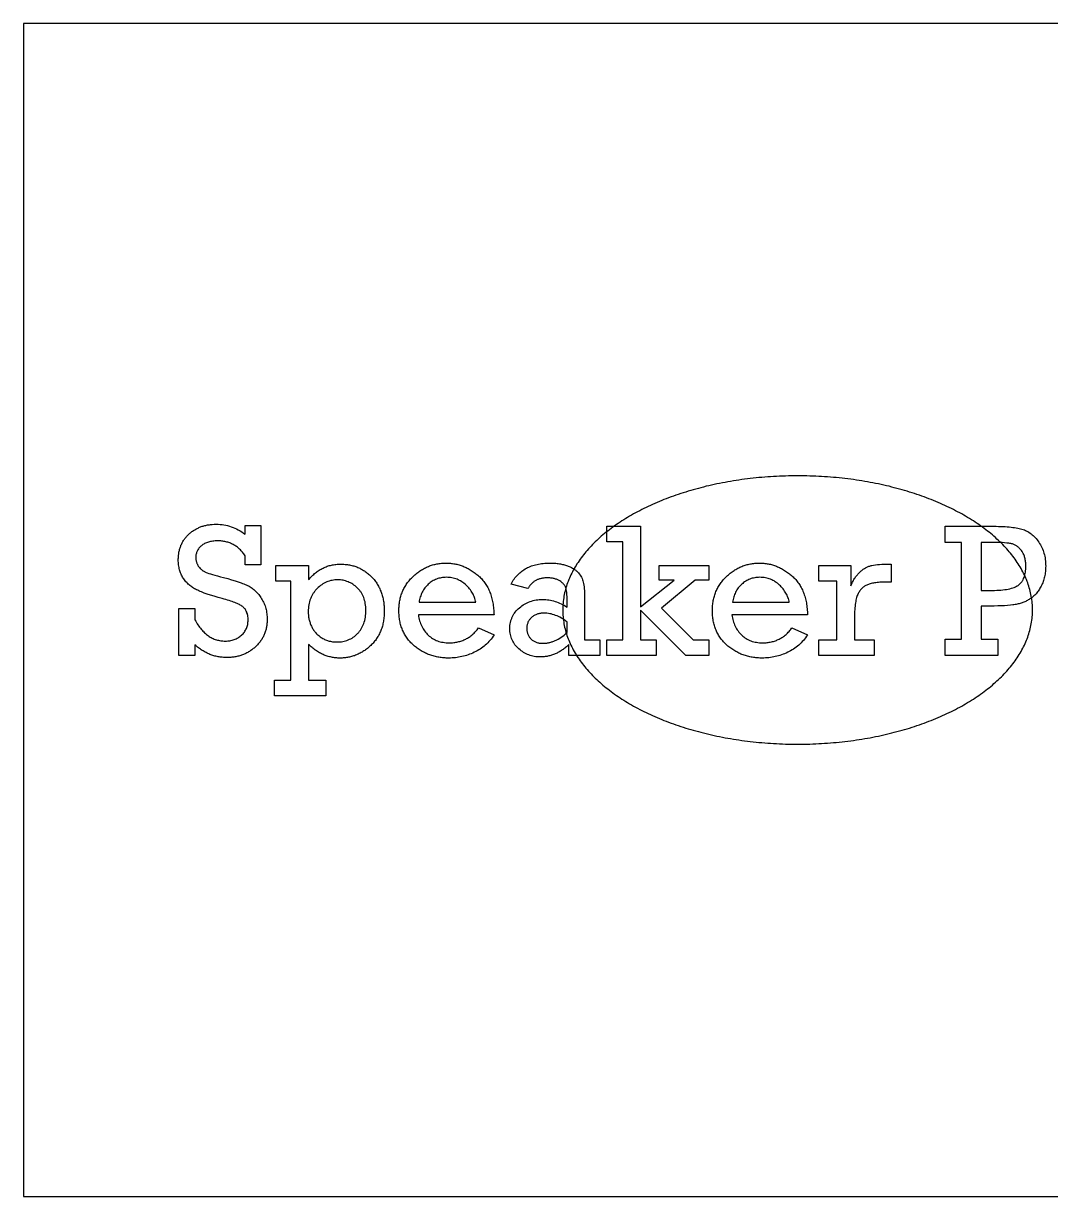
# Model space of a CAD drawing. Extents: x 1 to 138, y 1 to 97.
# Drawn here: x 115.22 to 130.53, y 64.51 to 82 of the extents above; entities that cross this region are included whole.
import ezdxf

# ---------------------------------------------------------------- set-up
doc = ezdxf.new("R2010")
doc.units = 0
doc.layers.add('_XREF_-_SIDE_-_01', color=1, linetype='CONTINUOUS')

msp = doc.modelspace()

# ---------------------------------------------------------------- linework, layer by layer
at = {"layer": '_XREF_-_SIDE_-_01'}
for points in [[(138.295, 64.512), (138.295, 81.996), (115.22, 81.996), (115.22, 64.512)], [(126.757, 75.254), (126.712, 75.254), (126.667, 75.253), (126.622, 75.252), (126.577, 75.251), (126.532, 75.25), (126.488, 75.248), (126.443, 75.246), (126.399, 75.244), (126.355, 75.241), (126.311, 75.238), (126.268, 75.234), (126.224, 75.231), (126.181, 75.227), (126.138, 75.223), (126.095, 75.218), (126.052, 75.213), (126.009, 75.208), (125.967, 75.203), (125.924, 75.197), (125.882, 75.191), (125.841, 75.185), (125.799, 75.178), (125.758, 75.171), (125.716, 75.164), (125.675, 75.156), (125.635, 75.149), (125.594, 75.141), (125.554, 75.132), (125.514, 75.124), (125.474, 75.115), (125.434, 75.106), (125.395, 75.097), (125.356, 75.087), (125.317, 75.077), (125.278, 75.067), (125.24, 75.057), (125.202, 75.046), (125.164, 75.035), (125.126, 75.024), (125.089, 75.012), (125.052, 75.001), (125.015, 74.989), (124.978, 74.977), (124.942, 74.964), (124.906, 74.952), (124.871, 74.939), (124.835, 74.926), (124.8, 74.912), (124.765, 74.899), (124.731, 74.885), (124.697, 74.871), (124.663, 74.857), (124.629, 74.842), (124.596, 74.827), (124.563, 74.812), (124.531, 74.797), (124.499, 74.782), (124.467, 74.766), (124.435, 74.75), (124.404, 74.734), (124.373, 74.718), (124.342, 74.702), (124.312, 74.685), (124.282, 74.668), (124.253, 74.651), (124.224, 74.634), (124.195, 74.616), (124.166, 74.599), (124.138, 74.581), (124.111, 74.563), (124.083, 74.544), (124.056, 74.526), (124.03, 74.507), (124.004, 74.489), (123.978, 74.47), (123.952, 74.45), (123.927, 74.431), (123.903, 74.412), (123.879, 74.392), (123.855, 74.372), (123.831, 74.352), (123.809, 74.332), (123.786, 74.311), (123.764, 74.291), (123.742, 74.27), (123.721, 74.249), (123.7, 74.228), (123.68, 74.207), (123.66, 74.186), (123.64, 74.164), (123.621, 74.143), (123.602, 74.121), (123.584, 74.099), (123.566, 74.077), (123.549, 74.055), (123.532, 74.032), (123.516, 74.01), (123.5, 73.987), (123.484, 73.964), (123.469, 73.942), (123.455, 73.918), (123.441, 73.895), (123.427, 73.872), (123.414, 73.849), (123.402, 73.825), (123.39, 73.801), (123.378, 73.778), (123.367, 73.754), (123.357, 73.73), (123.347, 73.706), (123.337, 73.681), (123.328, 73.657), (123.32, 73.632), (123.312, 73.608), (123.304, 73.583), (123.297, 73.558), (123.291, 73.534), (123.285, 73.509), (123.28, 73.483), (123.275, 73.458), (123.271, 73.433), (123.267, 73.408), (123.264, 73.382), (123.262, 73.357), (123.26, 73.331), (123.258, 73.305), (123.257, 73.28), (123.257, 73.254), (123.257, 73.228), (123.258, 73.202), (123.26, 73.177), (123.262, 73.151), (123.264, 73.125), (123.267, 73.1), (123.271, 73.075), (123.275, 73.049), (123.28, 73.024), (123.285, 72.999), (123.291, 72.974), (123.297, 72.949), (123.304, 72.924), (123.312, 72.9), (123.32, 72.875), (123.328, 72.851), (123.337, 72.826), (123.347, 72.802), (123.357, 72.778), (123.367, 72.754), (123.378, 72.73), (123.39, 72.706), (123.402, 72.683), (123.414, 72.659), (123.427, 72.636), (123.441, 72.612), (123.455, 72.589), (123.469, 72.566), (123.484, 72.543), (123.5, 72.52), (123.516, 72.498), (123.532, 72.475), (123.549, 72.453), (123.566, 72.431), (123.584, 72.409), (123.602, 72.387), (123.621, 72.365), (123.64, 72.343), (123.66, 72.322), (123.68, 72.301), (123.7, 72.279), (123.721, 72.258), (123.742, 72.237), (123.764, 72.217), (123.786, 72.196), (123.809, 72.176), (123.831, 72.156), (123.855, 72.136), (123.879, 72.116), (123.903, 72.096), (123.927, 72.077), (123.952, 72.057), (123.978, 72.038), (124.004, 72.019), (124.03, 72), (124.056, 71.982), (124.083, 71.963), (124.111, 71.945), (124.138, 71.927), (124.166, 71.909), (124.195, 71.891), (124.224, 71.874), (124.253, 71.857), (124.282, 71.84), (124.312, 71.823), (124.342, 71.806), (124.373, 71.79), (124.404, 71.773), (124.435, 71.757), (124.467, 71.742), (124.499, 71.726), (124.531, 71.711), (124.563, 71.695), (124.596, 71.68), (124.629, 71.666), (124.663, 71.651), (124.697, 71.637), (124.731, 71.623), (124.765, 71.609), (124.8, 71.595), (124.835, 71.582), (124.871, 71.569), (124.906, 71.556), (124.942, 71.543), (124.978, 71.531), (125.015, 71.519), (125.052, 71.507), (125.089, 71.495), (125.126, 71.484), (125.164, 71.473), (125.202, 71.462), (125.24, 71.451), (125.278, 71.441), (125.317, 71.431), (125.356, 71.421), (125.395, 71.411), (125.434, 71.402), (125.474, 71.393), (125.514, 71.384), (125.554, 71.375), (125.594, 71.367), (125.635, 71.359), (125.675, 71.351), (125.716, 71.344), (125.758, 71.337), (125.799, 71.33), (125.841, 71.323), (125.882, 71.317), (125.924, 71.311), (125.967, 71.305), (126.009, 71.3), (126.052, 71.294), (126.095, 71.29), (126.138, 71.285), (126.181, 71.281), (126.224, 71.277), (126.268, 71.273), (126.311, 71.27), (126.355, 71.267), (126.399, 71.264), (126.443, 71.262), (126.488, 71.26), (126.532, 71.258), (126.577, 71.256), (126.622, 71.255), (126.667, 71.254), (126.712, 71.254), (126.757, 71.254), (126.802, 71.254), (126.847, 71.254), (126.892, 71.255), (126.937, 71.256), (126.982, 71.258), (127.026, 71.26), (127.071, 71.262), (127.115, 71.264), (127.159, 71.267), (127.203, 71.27), (127.247, 71.273), (127.29, 71.277), (127.333, 71.281), (127.377, 71.285), (127.42, 71.29), (127.462, 71.294), (127.505, 71.3), (127.548, 71.305), (127.59, 71.311), (127.632, 71.317), (127.674, 71.323), (127.715, 71.33), (127.757, 71.337), (127.798, 71.344), (127.839, 71.351), (127.88, 71.359), (127.92, 71.367), (127.961, 71.375), (128.001, 71.384), (128.04, 71.393), (128.08, 71.402), (128.119, 71.411), (128.159, 71.421), (128.197, 71.431), (128.236, 71.441), (128.275, 71.451), (128.313, 71.462), (128.35, 71.473), (128.388, 71.484), (128.425, 71.495), (128.462, 71.507), (128.499, 71.519), (128.536, 71.531), (128.572, 71.543), (128.608, 71.556), (128.644, 71.569), (128.679, 71.582), (128.714, 71.595), (128.749, 71.609), (128.783, 71.623), (128.817, 71.637), (128.851, 71.651), (128.885, 71.666), (128.918, 71.68), (128.951, 71.695), (128.983, 71.711), (129.016, 71.726), (129.048, 71.742), (129.079, 71.757), (129.11, 71.773), (129.141, 71.79), (129.172, 71.806), (129.202, 71.823), (129.232, 71.84), (129.261, 71.857), (129.291, 71.874), (129.319, 71.891), (129.348, 71.909), (129.376, 71.927), (129.404, 71.945), (129.431, 71.963), (129.458, 71.982), (129.484, 72), (129.511, 72.019), (129.536, 72.038), (129.562, 72.057), (129.587, 72.077), (129.611, 72.096), (129.636, 72.116), (129.659, 72.136), (129.683, 72.156), (129.706, 72.176), (129.728, 72.196), (129.75, 72.217), (129.772, 72.237), (129.793, 72.258), (129.814, 72.279), (129.835, 72.301), (129.855, 72.322), (129.874, 72.343), (129.893, 72.365), (129.912, 72.387), (129.93, 72.409), (129.948, 72.431), (129.965, 72.453), (129.982, 72.475), (129.998, 72.498), (130.014, 72.52), (130.03, 72.543), (130.045, 72.566), (130.059, 72.589), (130.073, 72.612), (130.087, 72.636), (130.1, 72.659), (130.112, 72.683), (130.124, 72.706), (130.136, 72.73), (130.147, 72.754), (130.157, 72.778), (130.167, 72.802), (130.177, 72.826), (130.186, 72.851), (130.194, 72.875), (130.202, 72.9), (130.21, 72.924), (130.217, 72.949), (130.223, 72.974), (130.229, 72.999), (130.234, 73.024), (130.239, 73.049), (130.243, 73.075), (130.247, 73.1), (130.25, 73.125), (130.253, 73.151), (130.255, 73.177), (130.256, 73.202), (130.257, 73.228), (130.257, 73.254), (130.257, 73.28), (130.256, 73.305), (130.255, 73.331), (130.253, 73.357), (130.25, 73.382), (130.247, 73.408), (130.243, 73.433), (130.239, 73.458), (130.234, 73.483), (130.229, 73.509), (130.223, 73.534), (130.217, 73.558), (130.21, 73.583), (130.202, 73.608), (130.194, 73.632), (130.186, 73.657), (130.177, 73.681), (130.167, 73.706), (130.157, 73.73), (130.147, 73.754), (130.136, 73.778), (130.124, 73.801), (130.112, 73.825), (130.1, 73.849), (130.087, 73.872), (130.073, 73.895), (130.059, 73.918), (130.045, 73.942), (130.03, 73.964), (130.014, 73.987), (129.998, 74.01), (129.982, 74.032), (129.965, 74.055), (129.948, 74.077), (129.93, 74.099), (129.912, 74.121), (129.893, 74.143), (129.874, 74.164), (129.855, 74.186), (129.835, 74.207), (129.814, 74.228), (129.793, 74.249), (129.772, 74.27), (129.75, 74.291), (129.728, 74.311), (129.706, 74.332), (129.683, 74.352), (129.659, 74.372), (129.636, 74.392), (129.611, 74.412), (129.587, 74.431), (129.562, 74.45), (129.536, 74.47), (129.511, 74.489), (129.484, 74.507), (129.458, 74.526), (129.431, 74.544), (129.404, 74.563), (129.376, 74.581), (129.348, 74.599), (129.319, 74.616), (129.291, 74.634), (129.261, 74.651), (129.232, 74.668), (129.202, 74.685), (129.172, 74.702), (129.141, 74.718), (129.11, 74.734), (129.079, 74.75), (129.048, 74.766), (129.016, 74.782), (128.983, 74.797), (128.951, 74.812), (128.918, 74.827), (128.885, 74.842), (128.851, 74.857), (128.817, 74.871), (128.783, 74.885), (128.749, 74.899), (128.714, 74.912), (128.679, 74.926), (128.644, 74.939), (128.608, 74.952), (128.572, 74.964), (128.536, 74.977), (128.499, 74.989), (128.462, 75.001), (128.425, 75.012), (128.388, 75.024), (128.35, 75.035), (128.313, 75.046), (128.275, 75.057), (128.236, 75.067), (128.197, 75.077), (128.159, 75.087), (128.119, 75.097), (128.08, 75.106), (128.04, 75.115), (128.001, 75.124), (127.961, 75.132), (127.92, 75.141), (127.88, 75.149), (127.839, 75.156), (127.798, 75.164), (127.757, 75.171), (127.715, 75.178), (127.674, 75.185), (127.632, 75.191), (127.59, 75.197), (127.548, 75.203), (127.505, 75.208), (127.462, 75.213), (127.42, 75.218), (127.377, 75.223), (127.333, 75.227), (127.29, 75.231), (127.247, 75.234), (127.203, 75.238), (127.159, 75.241), (127.115, 75.244), (127.071, 75.246), (127.026, 75.248), (126.982, 75.25), (126.937, 75.251), (126.892, 75.252), (126.847, 75.253), (126.802, 75.254)], [(117.534, 72.576), (117.534, 73.275), (117.775, 73.275), (117.775, 73.105), (117.786, 73.086), (117.797, 73.067), (117.808, 73.049), (117.82, 73.031), (117.832, 73.015), (117.844, 72.998), (117.856, 72.983), (117.868, 72.968), (117.881, 72.953), (117.893, 72.939), (117.906, 72.926), (117.92, 72.914), (117.933, 72.902), (117.947, 72.89), (117.961, 72.879), (117.975, 72.869), (117.989, 72.86), (118.003, 72.851), (118.018, 72.843), (118.033, 72.835), (118.048, 72.828), (118.063, 72.821), (118.079, 72.816), (118.094, 72.81), (118.11, 72.806), (118.127, 72.802), (118.143, 72.798), (118.159, 72.796), (118.176, 72.794), (118.193, 72.792), (118.21, 72.791), (118.228, 72.791), (118.245, 72.791), (118.263, 72.792), (118.28, 72.794), (118.296, 72.796), (118.312, 72.799), (118.328, 72.803), (118.344, 72.807), (118.359, 72.813), (118.374, 72.818), (118.389, 72.825), (118.403, 72.832), (118.417, 72.84), (118.43, 72.848), (118.443, 72.858), (118.456, 72.867), (118.469, 72.878), (118.48, 72.889), (118.492, 72.901), (118.502, 72.913), (118.512, 72.925), (118.52, 72.938), (118.528, 72.951), (118.536, 72.965), (118.542, 72.979), (118.548, 72.993), (118.553, 73.008), (118.557, 73.023), (118.561, 73.039), (118.563, 73.055), (118.565, 73.072), (118.566, 73.089), (118.567, 73.106), (118.567, 73.123), (118.566, 73.139), (118.564, 73.155), (118.562, 73.17), (118.559, 73.185), (118.556, 73.198), (118.551, 73.212), (118.547, 73.224), (118.541, 73.236), (118.535, 73.248), (118.529, 73.259), (118.522, 73.269), (118.514, 73.278), (118.505, 73.287), (118.496, 73.296), (118.487, 73.304), (118.476, 73.311), (118.464, 73.319), (118.451, 73.326), (118.437, 73.334), (118.422, 73.341), (118.406, 73.349), (118.389, 73.356), (118.371, 73.364), (118.351, 73.371), (118.33, 73.379), (118.309, 73.386), (118.286, 73.394), (118.262, 73.401), (118.237, 73.409), (118.211, 73.416), (118.183, 73.423), (118.121, 73.441), (118.062, 73.458), (118.008, 73.474), (117.958, 73.491), (117.912, 73.507), (117.891, 73.515), (117.871, 73.523), (117.851, 73.531), (117.833, 73.539), (117.816, 73.547), (117.8, 73.554), (117.784, 73.562), (117.769, 73.571), (117.755, 73.579), (117.741, 73.588), (117.727, 73.598), (117.714, 73.608), (117.7, 73.618), (117.688, 73.629), (117.676, 73.64), (117.664, 73.652), (117.652, 73.664), (117.641, 73.676), (117.631, 73.689), (117.62, 73.702), (117.611, 73.716), (117.601, 73.73), (117.592, 73.745), (117.584, 73.759), (117.576, 73.774), (117.569, 73.79), (117.562, 73.806), (117.556, 73.822), (117.551, 73.838), (117.546, 73.855), (117.541, 73.872), (117.538, 73.889), (117.534, 73.907), (117.532, 73.925), (117.53, 73.944), (117.528, 73.962), (117.527, 73.981), (117.527, 74.001), (117.527, 74.016), (117.528, 74.031), (117.529, 74.045), (117.53, 74.06), (117.531, 74.074), (117.533, 74.088), (117.535, 74.102), (117.537, 74.116), (117.54, 74.129), (117.543, 74.143), (117.546, 74.156), (117.55, 74.169), (117.554, 74.182), (117.558, 74.194), (117.563, 74.206), (117.567, 74.219), (117.573, 74.231), (117.578, 74.242), (117.584, 74.254), (117.59, 74.265), (117.597, 74.277), (117.603, 74.288), (117.61, 74.299), (117.618, 74.309), (117.626, 74.32), (117.634, 74.33), (117.642, 74.34), (117.651, 74.35), (117.66, 74.36), (117.669, 74.369), (117.678, 74.379), (117.688, 74.388), (117.699, 74.397), (117.709, 74.405), (117.719, 74.414), (117.73, 74.422), (117.741, 74.429), (117.752, 74.437), (117.763, 74.444), (117.774, 74.451), (117.786, 74.458), (117.797, 74.464), (117.809, 74.47), (117.821, 74.476), (117.833, 74.481), (117.845, 74.487), (117.858, 74.492), (117.87, 74.496), (117.883, 74.501), (117.896, 74.505), (117.909, 74.509), (117.922, 74.512), (117.936, 74.515), (117.949, 74.518), (117.963, 74.521), (117.977, 74.523), (117.991, 74.525), (118.005, 74.527), (118.034, 74.53), (118.063, 74.532), (118.093, 74.532), (118.122, 74.532), (118.151, 74.53), (118.179, 74.527), (118.207, 74.523), (118.235, 74.518), (118.262, 74.511), (118.289, 74.504), (118.316, 74.495), (118.343, 74.485), (118.369, 74.474), (118.396, 74.462), (118.421, 74.448), (118.447, 74.434), (118.473, 74.418), (118.498, 74.401), (118.523, 74.383), (118.523, 74.512), (118.758, 74.512), (118.758, 73.927), (118.523, 73.927), (118.523, 74.062), (118.513, 74.075), (118.504, 74.089), (118.494, 74.102), (118.484, 74.114), (118.473, 74.126), (118.463, 74.137), (118.452, 74.149), (118.441, 74.159), (118.43, 74.169), (118.419, 74.179), (118.407, 74.189), (118.396, 74.198), (118.384, 74.206), (118.371, 74.214), (118.359, 74.222), (118.346, 74.229), (118.333, 74.236), (118.32, 74.242), (118.307, 74.248), (118.294, 74.253), (118.28, 74.258), (118.266, 74.263), (118.252, 74.267), (118.237, 74.271), (118.223, 74.274), (118.208, 74.277), (118.193, 74.279), (118.177, 74.281), (118.162, 74.283), (118.146, 74.284), (118.13, 74.284), (118.114, 74.285), (118.095, 74.284), (118.076, 74.283), (118.058, 74.282), (118.04, 74.28), (118.023, 74.277), (118.006, 74.274), (117.99, 74.271), (117.975, 74.266), (117.96, 74.262), (117.945, 74.256), (117.932, 74.25), (117.919, 74.244), (117.906, 74.237), (117.894, 74.229), (117.883, 74.221), (117.872, 74.212), (117.862, 74.203), (117.852, 74.193), (117.843, 74.184), (117.835, 74.174), (117.827, 74.164), (117.82, 74.153), (117.814, 74.143), (117.808, 74.132), (117.804, 74.121), (117.799, 74.11), (117.796, 74.099), (117.793, 74.087), (117.79, 74.075), (117.789, 74.063), (117.788, 74.051), (117.787, 74.038), (117.788, 74.029), (117.788, 74.019), (117.789, 74.01), (117.79, 74.001), (117.792, 73.992), (117.793, 73.983), (117.796, 73.974), (117.798, 73.965), (117.801, 73.957), (117.804, 73.949), (117.808, 73.94), (117.812, 73.932), (117.816, 73.925), (117.82, 73.917), (117.825, 73.909), (117.83, 73.902), (117.841, 73.888), (117.853, 73.874), (117.859, 73.868), (117.866, 73.862), (117.872, 73.856), (117.879, 73.851), (117.886, 73.845), (117.893, 73.84), (117.9, 73.836), (117.908, 73.831), (117.916, 73.827), (117.923, 73.823), (117.94, 73.815), (117.958, 73.808), (117.981, 73.8), (118.008, 73.791), (118.038, 73.782), (118.073, 73.772), (118.112, 73.761), (118.155, 73.75), (118.201, 73.738), (118.263, 73.721), (118.32, 73.705), (118.373, 73.689), (118.421, 73.674), (118.465, 73.658), (118.486, 73.651), (118.505, 73.643), (118.523, 73.636), (118.54, 73.629), (118.556, 73.621), (118.571, 73.614), (118.585, 73.607), (118.599, 73.599), (118.613, 73.59), (118.626, 73.581), (118.64, 73.571), (118.653, 73.56), (118.665, 73.549), (118.678, 73.537), (118.69, 73.525), (118.702, 73.512), (118.714, 73.499), (118.725, 73.485), (118.737, 73.47), (118.748, 73.455), (118.758, 73.439), (118.769, 73.422), (118.779, 73.405), (118.788, 73.388), (118.797, 73.371), (118.805, 73.353), (118.813, 73.334), (118.82, 73.316), (118.826, 73.297), (118.831, 73.278), (118.836, 73.259), (118.84, 73.239), (118.844, 73.219), (118.847, 73.198), (118.849, 73.178), (118.851, 73.157), (118.852, 73.135), (118.852, 73.114), (118.852, 73.098), (118.851, 73.083), (118.85, 73.068), (118.849, 73.053), (118.848, 73.039), (118.846, 73.024), (118.844, 73.01), (118.841, 72.996), (118.838, 72.982), (118.835, 72.968), (118.831, 72.954), (118.828, 72.941), (118.823, 72.927), (118.819, 72.914), (118.814, 72.901), (118.809, 72.888), (118.803, 72.876), (118.797, 72.863), (118.791, 72.851), (118.784, 72.839), (118.777, 72.827), (118.77, 72.815), (118.762, 72.804), (118.754, 72.792), (118.746, 72.781), (118.737, 72.77), (118.728, 72.759), (118.719, 72.748), (118.709, 72.737), (118.699, 72.727), (118.689, 72.717), (118.678, 72.706), (118.667, 72.696), (118.656, 72.687), (118.645, 72.678), (118.634, 72.669), (118.622, 72.66), (118.61, 72.652), (118.598, 72.644), (118.586, 72.636), (118.574, 72.629), (118.562, 72.622), (118.549, 72.615), (118.536, 72.608), (118.524, 72.602), (118.51, 72.597), (118.497, 72.591), (118.484, 72.586), (118.47, 72.581), (118.457, 72.576), (118.443, 72.572), (118.429, 72.568), (118.415, 72.565), (118.4, 72.561), (118.386, 72.558), (118.371, 72.556), (118.357, 72.553), (118.342, 72.551), (118.326, 72.55), (118.311, 72.548), (118.296, 72.547), (118.28, 72.546), (118.264, 72.546), (118.248, 72.546), (118.232, 72.546), (118.216, 72.546), (118.2, 72.547), (118.183, 72.549), (118.167, 72.55), (118.152, 72.552), (118.136, 72.555), (118.12, 72.558), (118.105, 72.561), (118.089, 72.564), (118.074, 72.568), (118.059, 72.572), (118.043, 72.577), (118.028, 72.582), (118.013, 72.587), (117.999, 72.593), (117.984, 72.599), (117.969, 72.606), (117.955, 72.613), (117.94, 72.62), (117.926, 72.627), (117.912, 72.635), (117.897, 72.644), (117.883, 72.652), (117.87, 72.662), (117.856, 72.671), (117.842, 72.681), (117.828, 72.691), (117.815, 72.702), (117.801, 72.712), (117.788, 72.724), (117.775, 72.735), (117.775, 72.576)], [(124.153, 72.81), (124.153, 74.268), (123.912, 74.268), (123.912, 74.502), (124.416, 74.502), (124.416, 73.299), (124.917, 73.699), (124.694, 73.699), (124.694, 73.916), (125.435, 73.916), (125.435, 73.699), (125.23, 73.699), (124.728, 73.281), (125.2, 72.81), (125.435, 72.81), (125.435, 72.576), (125.09, 72.576), (124.416, 73.25), (124.416, 72.81), (124.647, 72.81), (124.647, 72.576), (123.912, 72.576), (123.912, 72.81)], [(129.199, 72.817), (129.199, 74.261), (128.957, 74.261), (128.957, 74.502), (129.645, 74.502), (129.682, 74.502), (129.718, 74.501), (129.753, 74.5), (129.787, 74.499), (129.82, 74.498), (129.851, 74.496), (129.881, 74.494), (129.91, 74.491), (129.938, 74.488), (129.965, 74.485), (129.99, 74.482), (130.014, 74.478), (130.037, 74.474), (130.059, 74.469), (130.08, 74.464), (130.099, 74.459), (130.118, 74.453), (130.136, 74.447), (130.154, 74.439), (130.172, 74.431), (130.189, 74.422), (130.205, 74.412), (130.222, 74.401), (130.238, 74.389), (130.253, 74.376), (130.269, 74.363), (130.283, 74.349), (130.298, 74.334), (130.312, 74.318), (130.326, 74.301), (130.339, 74.283), (130.352, 74.265), (130.364, 74.245), (130.376, 74.226), (130.386, 74.206), (130.396, 74.185), (130.405, 74.164), (130.414, 74.143), (130.421, 74.121), (130.428, 74.099), (130.434, 74.077), (130.439, 74.054), (130.444, 74.03), (130.447, 74.006), (130.45, 73.982), (130.452, 73.957), (130.453, 73.932), (130.454, 73.907), (130.453, 73.886), (130.452, 73.866), (130.451, 73.846), (130.449, 73.826), (130.447, 73.807), (130.444, 73.788), (130.441, 73.769), (130.437, 73.75), (130.432, 73.732), (130.427, 73.714), (130.422, 73.696), (130.416, 73.679), (130.409, 73.661), (130.402, 73.644), (130.395, 73.628), (130.386, 73.611), (130.378, 73.595), (130.369, 73.579), (130.36, 73.564), (130.351, 73.55), (130.341, 73.536), (130.332, 73.523), (130.322, 73.51), (130.311, 73.497), (130.301, 73.486), (130.29, 73.474), (130.279, 73.464), (130.268, 73.453), (130.256, 73.444), (130.245, 73.435), (130.233, 73.426), (130.22, 73.418), (130.208, 73.41), (130.195, 73.403), (130.182, 73.396), (130.169, 73.389), (130.156, 73.383), (130.143, 73.377), (130.129, 73.371), (130.115, 73.366), (130.101, 73.361), (130.087, 73.356), (130.072, 73.352), (130.058, 73.347), (130.043, 73.344), (130.028, 73.34), (130.013, 73.337), (129.997, 73.334), (129.981, 73.332), (129.964, 73.329), (129.928, 73.325), (129.887, 73.321), (129.842, 73.318), (129.793, 73.316), (129.74, 73.314), (129.684, 73.313), (129.623, 73.313), (129.49, 73.313), (129.49, 72.817), (129.739, 72.817), (129.739, 72.576), (128.957, 72.576), (128.957, 72.817)], [(129.49, 73.545), (129.656, 73.545), (129.691, 73.546), (129.724, 73.547), (129.756, 73.548), (129.787, 73.55), (129.816, 73.553), (129.844, 73.557), (129.871, 73.561), (129.896, 73.566), (129.92, 73.571), (129.943, 73.577), (129.964, 73.584), (129.984, 73.591), (130.002, 73.599), (130.019, 73.607), (130.027, 73.612), (130.035, 73.616), (130.042, 73.621), (130.049, 73.626), (130.056, 73.631), (130.063, 73.637), (130.069, 73.643), (130.075, 73.648), (130.081, 73.655), (130.086, 73.661), (130.092, 73.668), (130.097, 73.675), (130.102, 73.682), (130.107, 73.689), (130.112, 73.697), (130.116, 73.704), (130.124, 73.721), (130.131, 73.738), (130.138, 73.757), (130.143, 73.776), (130.148, 73.796), (130.152, 73.817), (130.155, 73.84), (130.157, 73.863), (130.158, 73.887), (130.159, 73.912), (130.158, 73.928), (130.158, 73.944), (130.157, 73.959), (130.155, 73.974), (130.153, 73.989), (130.15, 74.004), (130.148, 74.018), (130.144, 74.031), (130.14, 74.045), (130.136, 74.058), (130.131, 74.07), (130.126, 74.082), (130.12, 74.094), (130.114, 74.106), (130.108, 74.117), (130.101, 74.128), (130.093, 74.139), (130.086, 74.149), (130.078, 74.158), (130.07, 74.167), (130.061, 74.176), (130.053, 74.184), (130.044, 74.191), (130.035, 74.198), (130.026, 74.205), (130.017, 74.211), (130.007, 74.217), (129.998, 74.222), (129.988, 74.226), (129.978, 74.231), (129.967, 74.234), (129.957, 74.238), (129.945, 74.24), (129.933, 74.243), (129.92, 74.246), (129.906, 74.248), (129.892, 74.25), (129.876, 74.252), (129.842, 74.255), (129.804, 74.258), (129.763, 74.26), (129.718, 74.261), (129.67, 74.261), (129.49, 74.261)], [(119.205, 72.209), (119.205, 73.682), (118.979, 73.682), (118.979, 73.916), (119.468, 73.916), (119.468, 73.706), (119.48, 73.72), (119.493, 73.734), (119.506, 73.747), (119.519, 73.76), (119.532, 73.772), (119.545, 73.784), (119.558, 73.796), (119.572, 73.807), (119.585, 73.818), (119.599, 73.828), (119.613, 73.838), (119.627, 73.847), (119.642, 73.856), (119.656, 73.864), (119.671, 73.872), (119.685, 73.879), (119.7, 73.886), (119.716, 73.893), (119.731, 73.899), (119.746, 73.905), (119.762, 73.91), (119.778, 73.915), (119.794, 73.919), (119.81, 73.923), (119.826, 73.926), (119.842, 73.929), (119.859, 73.931), (119.876, 73.933), (119.893, 73.935), (119.91, 73.936), (119.927, 73.937), (119.944, 73.937), (119.962, 73.937), (119.979, 73.936), (119.996, 73.935), (120.013, 73.934), (120.03, 73.932), (120.047, 73.93), (120.063, 73.928), (120.079, 73.925), (120.095, 73.922), (120.111, 73.918), (120.127, 73.914), (120.142, 73.91), (120.158, 73.905), (120.173, 73.9), (120.188, 73.895), (120.202, 73.889), (120.217, 73.882), (120.231, 73.876), (120.245, 73.869), (120.259, 73.861), (120.273, 73.854), (120.287, 73.845), (120.3, 73.837), (120.313, 73.828), (120.326, 73.819), (120.339, 73.809), (120.351, 73.799), (120.364, 73.789), (120.376, 73.778), (120.388, 73.767), (120.4, 73.755), (120.412, 73.743), (120.423, 73.731), (120.434, 73.719), (120.445, 73.706), (120.455, 73.693), (120.465, 73.68), (120.474, 73.667), (120.484, 73.653), (120.492, 73.639), (120.501, 73.625), (120.509, 73.611), (120.517, 73.596), (120.524, 73.582), (120.531, 73.567), (120.538, 73.551), (120.544, 73.536), (120.55, 73.52), (120.556, 73.505), (120.561, 73.488), (120.566, 73.472), (120.57, 73.456), (120.575, 73.439), (120.578, 73.422), (120.582, 73.405), (120.585, 73.387), (120.588, 73.369), (120.59, 73.352), (120.592, 73.333), (120.594, 73.315), (120.595, 73.296), (120.596, 73.278), (120.596, 73.259), (120.596, 73.239), (120.596, 73.219), (120.596, 73.199), (120.595, 73.18), (120.593, 73.16), (120.591, 73.141), (120.589, 73.122), (120.587, 73.104), (120.584, 73.085), (120.581, 73.067), (120.577, 73.049), (120.573, 73.032), (120.568, 73.015), (120.563, 72.998), (120.558, 72.981), (120.552, 72.964), (120.546, 72.948), (120.54, 72.932), (120.533, 72.917), (120.526, 72.901), (120.518, 72.886), (120.51, 72.871), (120.502, 72.857), (120.493, 72.842), (120.483, 72.828), (120.474, 72.815), (120.464, 72.801), (120.453, 72.788), (120.443, 72.775), (120.432, 72.762), (120.42, 72.75), (120.408, 72.738), (120.396, 72.726), (120.383, 72.714), (120.37, 72.703), (120.358, 72.692), (120.345, 72.682), (120.332, 72.671), (120.318, 72.662), (120.305, 72.652), (120.292, 72.643), (120.278, 72.635), (120.265, 72.626), (120.251, 72.619), (120.237, 72.611), (120.223, 72.604), (120.209, 72.597), (120.195, 72.591), (120.181, 72.585), (120.167, 72.579), (120.152, 72.573), (120.138, 72.569), (120.123, 72.564), (120.108, 72.56), (120.093, 72.556), (120.078, 72.552), (120.063, 72.549), (120.048, 72.546), (120.033, 72.544), (120.017, 72.542), (120.002, 72.54), (119.986, 72.539), (119.971, 72.538), (119.955, 72.538), (119.939, 72.537), (119.922, 72.538), (119.906, 72.538), (119.889, 72.539), (119.873, 72.541), (119.857, 72.542), (119.841, 72.545), (119.825, 72.547), (119.81, 72.55), (119.794, 72.554), (119.779, 72.557), (119.763, 72.562), (119.748, 72.566), (119.733, 72.571), (119.718, 72.577), (119.703, 72.582), (119.688, 72.589), (119.674, 72.595), (119.659, 72.602), (119.645, 72.61), (119.63, 72.617), (119.616, 72.626), (119.602, 72.634), (119.588, 72.643), (119.574, 72.653), (119.561, 72.662), (119.547, 72.673), (119.534, 72.683), (119.52, 72.694), (119.507, 72.706), (119.494, 72.718), (119.481, 72.73), (119.468, 72.742), (119.468, 72.209), (119.728, 72.209), (119.728, 71.975), (118.96, 71.975), (118.96, 72.209)], [(122.233, 73.18), (121.106, 73.18), (121.109, 73.157), (121.114, 73.135), (121.119, 73.113), (121.124, 73.091), (121.131, 73.071), (121.138, 73.051), (121.146, 73.031), (121.155, 73.012), (121.165, 72.993), (121.175, 72.975), (121.186, 72.958), (121.198, 72.941), (121.21, 72.925), (121.224, 72.909), (121.238, 72.894), (121.253, 72.879), (121.268, 72.865), (121.284, 72.852), (121.301, 72.84), (121.318, 72.829), (121.335, 72.819), (121.354, 72.809), (121.372, 72.801), (121.391, 72.793), (121.411, 72.786), (121.431, 72.781), (121.452, 72.776), (121.474, 72.772), (121.495, 72.769), (121.518, 72.766), (121.541, 72.765), (121.564, 72.764), (121.581, 72.765), (121.598, 72.765), (121.615, 72.766), (121.631, 72.768), (121.647, 72.77), (121.663, 72.772), (121.679, 72.775), (121.695, 72.778), (121.71, 72.782), (121.725, 72.786), (121.74, 72.791), (121.755, 72.796), (121.769, 72.801), (121.783, 72.807), (121.797, 72.813), (121.811, 72.82), (121.824, 72.827), (121.838, 72.835), (121.851, 72.843), (121.864, 72.851), (121.876, 72.86), (121.889, 72.869), (121.901, 72.879), (121.913, 72.889), (121.924, 72.9), (121.936, 72.911), (121.947, 72.922), (121.958, 72.934), (121.969, 72.946), (121.98, 72.959), (121.99, 72.972), (122, 72.986), (122.233, 72.884), (122.218, 72.862), (122.203, 72.841), (122.188, 72.821), (122.172, 72.801), (122.155, 72.783), (122.138, 72.764), (122.12, 72.747), (122.102, 72.73), (122.084, 72.714), (122.064, 72.699), (122.045, 72.685), (122.024, 72.671), (122.004, 72.658), (121.982, 72.645), (121.96, 72.634), (121.938, 72.623), (121.915, 72.612), (121.892, 72.603), (121.869, 72.594), (121.846, 72.585), (121.823, 72.578), (121.8, 72.571), (121.776, 72.564), (121.752, 72.559), (121.729, 72.554), (121.705, 72.549), (121.681, 72.546), (121.657, 72.543), (121.632, 72.54), (121.608, 72.539), (121.583, 72.538), (121.559, 72.537), (121.539, 72.538), (121.521, 72.538), (121.502, 72.539), (121.483, 72.54), (121.465, 72.542), (121.446, 72.544), (121.428, 72.547), (121.41, 72.549), (121.393, 72.553), (121.375, 72.556), (121.358, 72.56), (121.341, 72.564), (121.324, 72.569), (121.307, 72.574), (121.29, 72.58), (121.274, 72.585), (121.257, 72.592), (121.241, 72.598), (121.225, 72.605), (121.209, 72.612), (121.194, 72.62), (121.178, 72.628), (121.163, 72.636), (121.148, 72.645), (121.133, 72.654), (121.118, 72.664), (121.104, 72.674), (121.089, 72.684), (121.075, 72.695), (121.061, 72.706), (121.047, 72.717), (121.033, 72.729), (121.02, 72.741), (121.007, 72.754), (120.994, 72.766), (120.982, 72.779), (120.97, 72.792), (120.959, 72.806), (120.948, 72.819), (120.938, 72.833), (120.928, 72.848), (120.918, 72.862), (120.909, 72.877), (120.9, 72.892), (120.892, 72.907), (120.884, 72.923), (120.877, 72.938), (120.87, 72.954), (120.863, 72.971), (120.857, 72.987), (120.851, 73.004), (120.846, 73.021), (120.841, 73.038), (120.836, 73.056), (120.832, 73.074), (120.829, 73.092), (120.826, 73.11), (120.823, 73.129), (120.82, 73.148), (120.819, 73.167), (120.817, 73.186), (120.816, 73.206), (120.815, 73.226), (120.815, 73.246), (120.815, 73.265), (120.816, 73.284), (120.817, 73.303), (120.818, 73.322), (120.82, 73.34), (120.823, 73.358), (120.825, 73.376), (120.828, 73.394), (120.832, 73.411), (120.836, 73.429), (120.84, 73.446), (120.845, 73.462), (120.85, 73.479), (120.856, 73.495), (120.862, 73.512), (120.868, 73.528), (120.875, 73.543), (120.882, 73.559), (120.89, 73.574), (120.898, 73.589), (120.907, 73.604), (120.916, 73.619), (120.925, 73.634), (120.935, 73.648), (120.945, 73.662), (120.955, 73.676), (120.966, 73.689), (120.978, 73.703), (120.99, 73.716), (121.002, 73.729), (121.015, 73.742), (121.028, 73.754), (121.041, 73.767), (121.054, 73.778), (121.068, 73.79), (121.082, 73.801), (121.096, 73.812), (121.11, 73.822), (121.124, 73.832), (121.138, 73.842), (121.152, 73.851), (121.167, 73.859), (121.181, 73.868), (121.196, 73.876), (121.211, 73.883), (121.226, 73.891), (121.241, 73.897), (121.256, 73.904), (121.271, 73.91), (121.287, 73.916), (121.302, 73.921), (121.318, 73.926), (121.334, 73.93), (121.35, 73.934), (121.366, 73.938), (121.382, 73.941), (121.398, 73.944), (121.415, 73.947), (121.431, 73.949), (121.448, 73.951), (121.465, 73.952), (121.481, 73.953), (121.498, 73.954), (121.516, 73.954), (121.532, 73.954), (121.549, 73.953), (121.566, 73.952), (121.582, 73.951), (121.599, 73.949), (121.615, 73.947), (121.631, 73.944), (121.647, 73.942), (121.664, 73.938), (121.679, 73.935), (121.695, 73.931), (121.711, 73.926), (121.727, 73.922), (121.742, 73.916), (121.758, 73.911), (121.773, 73.905), (121.788, 73.899), (121.803, 73.892), (121.818, 73.885), (121.833, 73.878), (121.848, 73.87), (121.863, 73.862), (121.878, 73.853), (121.892, 73.844), (121.907, 73.835), (121.921, 73.825), (121.935, 73.815), (121.949, 73.805), (121.963, 73.794), (121.977, 73.783), (121.991, 73.771), (122.005, 73.759), (122.019, 73.747), (122.032, 73.734), (122.044, 73.721), (122.057, 73.708), (122.068, 73.694), (122.08, 73.68), (122.091, 73.665), (122.102, 73.65), (122.112, 73.635), (122.122, 73.619), (122.131, 73.603), (122.14, 73.587), (122.148, 73.57), (122.157, 73.553), (122.164, 73.535), (122.172, 73.517), (122.179, 73.499), (122.185, 73.48), (122.191, 73.461), (122.197, 73.442), (122.202, 73.422), (122.207, 73.402), (122.211, 73.381), (122.215, 73.36), (122.219, 73.339), (122.222, 73.317), (122.225, 73.295), (122.227, 73.273), (122.229, 73.25), (122.231, 73.227), (122.232, 73.204)], [(123.807, 72.81), (123.807, 72.576), (123.347, 72.576), (123.347, 72.74), (123.335, 72.728), (123.323, 72.717), (123.311, 72.706), (123.299, 72.696), (123.286, 72.686), (123.274, 72.677), (123.262, 72.667), (123.249, 72.658), (123.236, 72.65), (123.224, 72.642), (123.211, 72.634), (123.198, 72.627), (123.185, 72.619), (123.172, 72.613), (123.158, 72.606), (123.145, 72.6), (123.132, 72.595), (123.118, 72.59), (123.105, 72.585), (123.091, 72.58), (123.077, 72.576), (123.064, 72.572), (123.05, 72.569), (123.036, 72.566), (123.022, 72.563), (123.008, 72.561), (122.993, 72.559), (122.979, 72.557), (122.965, 72.556), (122.95, 72.555), (122.936, 72.554), (122.921, 72.554), (122.898, 72.555), (122.876, 72.556), (122.854, 72.558), (122.832, 72.561), (122.811, 72.566), (122.791, 72.571), (122.77, 72.577), (122.75, 72.584), (122.73, 72.592), (122.711, 72.601), (122.692, 72.61), (122.674, 72.621), (122.655, 72.633), (122.638, 72.645), (122.62, 72.659), (122.603, 72.673), (122.587, 72.688), (122.571, 72.704), (122.557, 72.72), (122.544, 72.737), (122.532, 72.754), (122.521, 72.772), (122.511, 72.79), (122.502, 72.809), (122.494, 72.828), (122.487, 72.848), (122.481, 72.868), (122.477, 72.889), (122.473, 72.91), (122.47, 72.932), (122.469, 72.955), (122.468, 72.978), (122.469, 73.001), (122.47, 73.023), (122.473, 73.046), (122.477, 73.067), (122.479, 73.078), (122.482, 73.088), (122.485, 73.099), (122.488, 73.109), (122.492, 73.119), (122.496, 73.129), (122.5, 73.139), (122.504, 73.149), (122.509, 73.158), (122.513, 73.168), (122.519, 73.177), (122.524, 73.186), (122.53, 73.196), (122.536, 73.205), (122.549, 73.222), (122.563, 73.239), (122.578, 73.256), (122.594, 73.272), (122.611, 73.288), (122.63, 73.303), (122.648, 73.317), (122.667, 73.33), (122.687, 73.342), (122.707, 73.353), (122.727, 73.363), (122.748, 73.372), (122.769, 73.38), (122.791, 73.387), (122.814, 73.394), (122.836, 73.399), (122.859, 73.403), (122.883, 73.407), (122.907, 73.409), (122.932, 73.411), (122.957, 73.411), (122.98, 73.411), (123.004, 73.409), (123.027, 73.407), (123.05, 73.404), (123.073, 73.4), (123.096, 73.395), (123.119, 73.389), (123.142, 73.383), (123.165, 73.375), (123.187, 73.367), (123.21, 73.357), (123.232, 73.347), (123.255, 73.336), (123.277, 73.324), (123.299, 73.311), (123.321, 73.297), (123.321, 73.43), (123.321, 73.455), (123.32, 73.479), (123.318, 73.501), (123.316, 73.521), (123.313, 73.54), (123.31, 73.558), (123.306, 73.574), (123.302, 73.588), (123.299, 73.595), (123.296, 73.602), (123.292, 73.609), (123.289, 73.615), (123.284, 73.622), (123.28, 73.628), (123.275, 73.635), (123.269, 73.641), (123.263, 73.647), (123.257, 73.653), (123.25, 73.659), (123.243, 73.665), (123.236, 73.671), (123.228, 73.677), (123.211, 73.688), (123.202, 73.693), (123.192, 73.698), (123.183, 73.703), (123.173, 73.707), (123.162, 73.711), (123.151, 73.715), (123.14, 73.718), (123.129, 73.721), (123.117, 73.724), (123.105, 73.726), (123.092, 73.728), (123.079, 73.729), (123.066, 73.731), (123.053, 73.732), (123.039, 73.732), (123.025, 73.732), (123.012, 73.732), (123, 73.732), (122.989, 73.731), (122.977, 73.73), (122.965, 73.728), (122.954, 73.727), (122.943, 73.725), (122.933, 73.722), (122.922, 73.72), (122.912, 73.717), (122.902, 73.714), (122.892, 73.71), (122.882, 73.706), (122.872, 73.702), (122.863, 73.698), (122.854, 73.693), (122.845, 73.688), (122.837, 73.682), (122.828, 73.677), (122.82, 73.671), (122.812, 73.664), (122.804, 73.658), (122.797, 73.651), (122.789, 73.643), (122.782, 73.636), (122.775, 73.628), (122.768, 73.62), (122.762, 73.611), (122.756, 73.603), (122.75, 73.593), (122.744, 73.584), (122.738, 73.574), (122.486, 73.641), (122.497, 73.66), (122.508, 73.679), (122.52, 73.697), (122.532, 73.714), (122.544, 73.731), (122.558, 73.747), (122.571, 73.763), (122.585, 73.778), (122.6, 73.792), (122.615, 73.806), (122.63, 73.819), (122.646, 73.831), (122.662, 73.843), (122.679, 73.855), (122.697, 73.865), (122.715, 73.875), (122.733, 73.885), (122.752, 73.894), (122.771, 73.902), (122.791, 73.91), (122.811, 73.917), (122.832, 73.923), (122.853, 73.929), (122.874, 73.934), (122.897, 73.939), (122.919, 73.943), (122.942, 73.946), (122.966, 73.949), (122.99, 73.951), (123.014, 73.952), (123.039, 73.953), (123.065, 73.954), (123.084, 73.954), (123.102, 73.953), (123.12, 73.952), (123.138, 73.951), (123.155, 73.95), (123.172, 73.948), (123.189, 73.946), (123.206, 73.943), (123.222, 73.941), (123.238, 73.938), (123.253, 73.934), (123.268, 73.931), (123.283, 73.927), (123.298, 73.922), (123.312, 73.918), (123.326, 73.913), (123.339, 73.908), (123.352, 73.902), (123.365, 73.897), (123.377, 73.891), (123.389, 73.885), (123.4, 73.879), (123.411, 73.873), (123.422, 73.866), (123.432, 73.859), (123.441, 73.853), (123.451, 73.846), (123.459, 73.838), (123.468, 73.831), (123.475, 73.823), (123.483, 73.816), (123.49, 73.808), (123.503, 73.791), (123.515, 73.775), (123.525, 73.758), (123.535, 73.741), (123.544, 73.723), (123.551, 73.705), (123.557, 73.687), (123.563, 73.669), (123.567, 73.648), (123.571, 73.626), (123.574, 73.6), (123.577, 73.572), (123.579, 73.54), (123.58, 73.507), (123.581, 73.47), (123.581, 73.43), (123.581, 72.81)], [(126.904, 73.18), (125.777, 73.18), (125.78, 73.157), (125.785, 73.135), (125.79, 73.113), (125.795, 73.091), (125.802, 73.071), (125.809, 73.051), (125.817, 73.031), (125.826, 73.012), (125.836, 72.993), (125.846, 72.975), (125.857, 72.958), (125.869, 72.941), (125.881, 72.925), (125.895, 72.909), (125.909, 72.894), (125.924, 72.879), (125.939, 72.865), (125.955, 72.852), (125.972, 72.84), (125.989, 72.829), (126.006, 72.819), (126.025, 72.809), (126.043, 72.801), (126.062, 72.793), (126.082, 72.786), (126.102, 72.781), (126.123, 72.776), (126.145, 72.772), (126.166, 72.769), (126.189, 72.766), (126.212, 72.765), (126.235, 72.764), (126.252, 72.765), (126.269, 72.765), (126.286, 72.766), (126.302, 72.768), (126.318, 72.77), (126.334, 72.772), (126.35, 72.775), (126.366, 72.778), (126.381, 72.782), (126.396, 72.786), (126.411, 72.791), (126.426, 72.796), (126.44, 72.801), (126.454, 72.807), (126.468, 72.813), (126.482, 72.82), (126.495, 72.827), (126.509, 72.835), (126.522, 72.843), (126.535, 72.851), (126.547, 72.86), (126.56, 72.869), (126.572, 72.879), (126.584, 72.889), (126.596, 72.9), (126.607, 72.911), (126.618, 72.922), (126.629, 72.934), (126.64, 72.946), (126.651, 72.959), (126.661, 72.972), (126.671, 72.986), (126.904, 72.884), (126.889, 72.862), (126.874, 72.841), (126.859, 72.821), (126.843, 72.801), (126.826, 72.783), (126.809, 72.764), (126.792, 72.747), (126.773, 72.73), (126.755, 72.714), (126.735, 72.699), (126.716, 72.685), (126.695, 72.671), (126.675, 72.658), (126.653, 72.645), (126.631, 72.634), (126.609, 72.623), (126.586, 72.612), (126.563, 72.603), (126.54, 72.594), (126.517, 72.585), (126.494, 72.578), (126.471, 72.571), (126.447, 72.564), (126.423, 72.559), (126.4, 72.554), (126.376, 72.549), (126.352, 72.546), (126.328, 72.543), (126.303, 72.54), (126.279, 72.539), (126.254, 72.538), (126.23, 72.537), (126.211, 72.538), (126.192, 72.538), (126.173, 72.539), (126.154, 72.54), (126.136, 72.542), (126.118, 72.544), (126.099, 72.547), (126.082, 72.549), (126.064, 72.553), (126.046, 72.556), (126.029, 72.56), (126.012, 72.564), (125.995, 72.569), (125.978, 72.574), (125.961, 72.58), (125.945, 72.585), (125.928, 72.592), (125.912, 72.598), (125.896, 72.605), (125.88, 72.612), (125.865, 72.62), (125.849, 72.628), (125.834, 72.636), (125.819, 72.645), (125.804, 72.654), (125.789, 72.664), (125.775, 72.674), (125.76, 72.684), (125.746, 72.695), (125.732, 72.706), (125.718, 72.717), (125.704, 72.729), (125.691, 72.741), (125.678, 72.754), (125.665, 72.766), (125.653, 72.779), (125.641, 72.792), (125.63, 72.806), (125.619, 72.819), (125.609, 72.833), (125.599, 72.848), (125.589, 72.862), (125.58, 72.877), (125.571, 72.892), (125.563, 72.907), (125.555, 72.923), (125.548, 72.938), (125.541, 72.954), (125.534, 72.971), (125.528, 72.987), (125.522, 73.004), (125.517, 73.021), (125.512, 73.038), (125.507, 73.056), (125.503, 73.074), (125.5, 73.092), (125.497, 73.11), (125.494, 73.129), (125.492, 73.148), (125.49, 73.167), (125.488, 73.186), (125.487, 73.206), (125.486, 73.226), (125.486, 73.246), (125.486, 73.265), (125.487, 73.284), (125.488, 73.303), (125.49, 73.322), (125.491, 73.34), (125.494, 73.358), (125.496, 73.376), (125.499, 73.394), (125.503, 73.411), (125.507, 73.429), (125.511, 73.446), (125.516, 73.462), (125.521, 73.479), (125.527, 73.495), (125.533, 73.512), (125.539, 73.528), (125.546, 73.543), (125.553, 73.559), (125.561, 73.574), (125.569, 73.589), (125.578, 73.604), (125.587, 73.619), (125.596, 73.634), (125.606, 73.648), (125.616, 73.662), (125.626, 73.676), (125.637, 73.689), (125.649, 73.703), (125.661, 73.716), (125.673, 73.729), (125.686, 73.742), (125.699, 73.754), (125.712, 73.767), (125.726, 73.778), (125.739, 73.79), (125.753, 73.801), (125.767, 73.812), (125.781, 73.822), (125.795, 73.832), (125.809, 73.842), (125.823, 73.851), (125.838, 73.859), (125.852, 73.868), (125.867, 73.876), (125.882, 73.883), (125.897, 73.891), (125.912, 73.897), (125.927, 73.904), (125.942, 73.91), (125.958, 73.916), (125.973, 73.921), (125.989, 73.926), (126.005, 73.93), (126.021, 73.934), (126.037, 73.938), (126.053, 73.941), (126.069, 73.944), (126.086, 73.947), (126.102, 73.949), (126.119, 73.951), (126.136, 73.952), (126.153, 73.953), (126.17, 73.954), (126.187, 73.954), (126.204, 73.954), (126.22, 73.953), (126.237, 73.952), (126.253, 73.951), (126.27, 73.949), (126.286, 73.947), (126.302, 73.944), (126.319, 73.942), (126.335, 73.938), (126.351, 73.935), (126.366, 73.931), (126.382, 73.926), (126.398, 73.922), (126.413, 73.916), (126.429, 73.911), (126.444, 73.905), (126.459, 73.899), (126.474, 73.892), (126.489, 73.885), (126.504, 73.878), (126.519, 73.87), (126.534, 73.862), (126.549, 73.853), (126.563, 73.844), (126.578, 73.835), (126.592, 73.825), (126.606, 73.815), (126.62, 73.805), (126.635, 73.794), (126.648, 73.783), (126.662, 73.771), (126.676, 73.759), (126.69, 73.747), (126.703, 73.734), (126.715, 73.721), (126.728, 73.708), (126.74, 73.694), (126.751, 73.68), (126.762, 73.665), (126.773, 73.65), (126.783, 73.635), (126.793, 73.619), (126.802, 73.603), (126.811, 73.587), (126.82, 73.57), (126.828, 73.553), (126.835, 73.535), (126.843, 73.517), (126.85, 73.499), (126.856, 73.48), (126.862, 73.461), (126.868, 73.442), (126.873, 73.422), (126.878, 73.402), (126.882, 73.381), (126.887, 73.36), (126.89, 73.339), (126.893, 73.317), (126.896, 73.295), (126.898, 73.273), (126.9, 73.25), (126.902, 73.227), (126.903, 73.204)], [(127.341, 72.81), (127.341, 73.682), (127.071, 73.682), (127.071, 73.916), (127.552, 73.916), (127.552, 73.615), (127.557, 73.629), (127.563, 73.643), (127.57, 73.657), (127.576, 73.671), (127.583, 73.684), (127.59, 73.697), (127.597, 73.71), (127.605, 73.722), (127.613, 73.734), (127.621, 73.746), (127.629, 73.757), (127.638, 73.768), (127.647, 73.779), (127.656, 73.79), (127.665, 73.8), (127.675, 73.81), (127.685, 73.819), (127.695, 73.828), (127.705, 73.837), (127.715, 73.845), (127.725, 73.853), (127.735, 73.86), (127.746, 73.867), (127.756, 73.874), (127.767, 73.88), (127.777, 73.886), (127.788, 73.891), (127.798, 73.896), (127.809, 73.901), (127.82, 73.905), (127.831, 73.909), (127.842, 73.912), (127.853, 73.915), (127.865, 73.918), (127.89, 73.923), (127.917, 73.927), (127.946, 73.931), (127.977, 73.934), (128.01, 73.936), (128.045, 73.937), (128.082, 73.937), (128.151, 73.937), (128.151, 73.671), (128.099, 73.671), (128.074, 73.671), (128.05, 73.671), (128.027, 73.67), (128.005, 73.669), (127.983, 73.667), (127.962, 73.666), (127.942, 73.664), (127.923, 73.661), (127.905, 73.659), (127.887, 73.656), (127.871, 73.652), (127.855, 73.649), (127.84, 73.645), (127.825, 73.641), (127.812, 73.636), (127.799, 73.631), (127.787, 73.626), (127.775, 73.62), (127.764, 73.614), (127.753, 73.607), (127.742, 73.6), (127.732, 73.592), (127.722, 73.583), (127.713, 73.575), (127.704, 73.565), (127.695, 73.555), (127.687, 73.545), (127.679, 73.534), (127.672, 73.522), (127.665, 73.511), (127.658, 73.498), (127.652, 73.485), (127.646, 73.471), (127.641, 73.456), (127.636, 73.439), (127.631, 73.422), (127.627, 73.402), (127.623, 73.382), (127.619, 73.36), (127.616, 73.337), (127.614, 73.313), (127.611, 73.287), (127.609, 73.26), (127.607, 73.232), (127.606, 73.202), (127.605, 73.171), (127.605, 73.139), (127.604, 73.105), (127.604, 72.81), (127.896, 72.81), (127.896, 72.576), (127.071, 72.576), (127.071, 72.81)], [(119.464, 73.227), (119.464, 73.213), (119.465, 73.199), (119.466, 73.186), (119.467, 73.172), (119.468, 73.159), (119.47, 73.145), (119.473, 73.132), (119.475, 73.119), (119.478, 73.105), (119.482, 73.092), (119.486, 73.079), (119.49, 73.066), (119.494, 73.053), (119.499, 73.04), (119.504, 73.028), (119.51, 73.015), (119.516, 73.003), (119.522, 72.99), (119.529, 72.978), (119.536, 72.967), (119.543, 72.955), (119.551, 72.944), (119.56, 72.933), (119.569, 72.922), (119.578, 72.912), (119.588, 72.901), (119.598, 72.891), (119.609, 72.882), (119.62, 72.872), (119.631, 72.863), (119.643, 72.854), (119.655, 72.845), (119.668, 72.837), (119.68, 72.829), (119.694, 72.822), (119.707, 72.815), (119.721, 72.809), (119.735, 72.804), (119.749, 72.799), (119.763, 72.794), (119.778, 72.79), (119.793, 72.787), (119.808, 72.784), (119.824, 72.781), (119.84, 72.779), (119.856, 72.778), (119.872, 72.777), (119.889, 72.777), (119.912, 72.777), (119.935, 72.779), (119.957, 72.781), (119.979, 72.785), (120, 72.789), (120.021, 72.795), (120.041, 72.801), (120.061, 72.808), (120.08, 72.817), (120.099, 72.826), (120.117, 72.836), (120.134, 72.848), (120.151, 72.86), (120.168, 72.873), (120.184, 72.888), (120.2, 72.903), (120.207, 72.911), (120.215, 72.919), (120.222, 72.927), (120.228, 72.936), (120.235, 72.945), (120.241, 72.953), (120.247, 72.963), (120.253, 72.972), (120.264, 72.991), (120.274, 73.011), (120.284, 73.031), (120.292, 73.052), (120.299, 73.074), (120.305, 73.097), (120.31, 73.121), (120.315, 73.145), (120.318, 73.17), (120.32, 73.195), (120.322, 73.222), (120.322, 73.249), (120.322, 73.275), (120.32, 73.301), (120.318, 73.326), (120.314, 73.35), (120.31, 73.374), (120.304, 73.397), (120.298, 73.419), (120.29, 73.44), (120.286, 73.45), (120.282, 73.461), (120.277, 73.471), (120.272, 73.48), (120.267, 73.49), (120.262, 73.5), (120.256, 73.509), (120.25, 73.518), (120.244, 73.527), (120.238, 73.536), (120.231, 73.544), (120.224, 73.552), (120.217, 73.561), (120.21, 73.569), (120.202, 73.576), (120.194, 73.584), (120.178, 73.599), (120.162, 73.612), (120.145, 73.625), (120.128, 73.637), (120.111, 73.648), (120.093, 73.657), (120.075, 73.666), (120.057, 73.674), (120.039, 73.681), (120.02, 73.688), (120.001, 73.693), (119.982, 73.697), (119.963, 73.7), (119.943, 73.703), (119.923, 73.704), (119.903, 73.705), (119.881, 73.704), (119.86, 73.702), (119.839, 73.7), (119.818, 73.696), (119.798, 73.692), (119.778, 73.686), (119.758, 73.679), (119.739, 73.672), (119.72, 73.663), (119.701, 73.653), (119.683, 73.643), (119.665, 73.631), (119.647, 73.618), (119.63, 73.604), (119.613, 73.59), (119.596, 73.574), (119.588, 73.565), (119.58, 73.557), (119.573, 73.548), (119.565, 73.54), (119.558, 73.531), (119.551, 73.522), (119.545, 73.512), (119.538, 73.503), (119.532, 73.493), (119.526, 73.484), (119.521, 73.474), (119.516, 73.464), (119.511, 73.453), (119.506, 73.443), (119.501, 73.432), (119.497, 73.422), (119.489, 73.4), (119.483, 73.377), (119.477, 73.354), (119.472, 73.33), (119.469, 73.305), (119.466, 73.28), (119.464, 73.254)], [(121.961, 73.371), (121.958, 73.388), (121.953, 73.406), (121.948, 73.423), (121.942, 73.44), (121.935, 73.456), (121.928, 73.473), (121.92, 73.489), (121.911, 73.505), (121.901, 73.521), (121.891, 73.537), (121.88, 73.552), (121.869, 73.567), (121.856, 73.583), (121.843, 73.597), (121.829, 73.612), (121.815, 73.626), (121.8, 73.64), (121.784, 73.653), (121.768, 73.665), (121.752, 73.676), (121.735, 73.687), (121.718, 73.696), (121.7, 73.704), (121.682, 73.712), (121.664, 73.719), (121.645, 73.724), (121.625, 73.729), (121.606, 73.733), (121.586, 73.736), (121.565, 73.739), (121.544, 73.74), (121.523, 73.741), (121.503, 73.74), (121.484, 73.739), (121.465, 73.737), (121.447, 73.734), (121.428, 73.73), (121.411, 73.726), (121.393, 73.721), (121.376, 73.715), (121.359, 73.708), (121.343, 73.7), (121.327, 73.692), (121.312, 73.682), (121.296, 73.672), (121.281, 73.662), (121.267, 73.65), (121.253, 73.637), (121.239, 73.624), (121.226, 73.611), (121.214, 73.597), (121.202, 73.582), (121.191, 73.567), (121.181, 73.552), (121.171, 73.536), (121.162, 73.519), (121.154, 73.502), (121.147, 73.485), (121.14, 73.467), (121.133, 73.449), (121.128, 73.43), (121.123, 73.411), (121.119, 73.391), (121.116, 73.371)], [(126.633, 73.371), (126.629, 73.388), (126.624, 73.406), (126.619, 73.423), (126.613, 73.44), (126.606, 73.456), (126.599, 73.473), (126.591, 73.489), (126.582, 73.505), (126.572, 73.521), (126.562, 73.537), (126.551, 73.552), (126.54, 73.567), (126.527, 73.583), (126.514, 73.597), (126.5, 73.612), (126.486, 73.626), (126.471, 73.64), (126.455, 73.653), (126.439, 73.665), (126.423, 73.676), (126.406, 73.687), (126.389, 73.696), (126.371, 73.704), (126.353, 73.712), (126.335, 73.719), (126.316, 73.724), (126.297, 73.729), (126.277, 73.733), (126.257, 73.736), (126.236, 73.739), (126.215, 73.74), (126.194, 73.741), (126.174, 73.74), (126.155, 73.739), (126.136, 73.737), (126.118, 73.734), (126.099, 73.73), (126.082, 73.726), (126.064, 73.721), (126.047, 73.715), (126.031, 73.708), (126.014, 73.7), (125.998, 73.692), (125.983, 73.682), (125.967, 73.672), (125.952, 73.662), (125.938, 73.65), (125.924, 73.637), (125.91, 73.624), (125.897, 73.611), (125.885, 73.597), (125.873, 73.582), (125.862, 73.567), (125.852, 73.552), (125.842, 73.536), (125.833, 73.519), (125.825, 73.502), (125.818, 73.485), (125.811, 73.467), (125.805, 73.449), (125.799, 73.43), (125.794, 73.411), (125.79, 73.391), (125.787, 73.371)], [(123.321, 73.075), (123.3, 73.091), (123.278, 73.106), (123.257, 73.12), (123.236, 73.133), (123.214, 73.145), (123.193, 73.156), (123.171, 73.165), (123.15, 73.174), (123.128, 73.182), (123.106, 73.189), (123.085, 73.195), (123.063, 73.199), (123.042, 73.203), (123.02, 73.205), (122.998, 73.207), (122.976, 73.207), (122.963, 73.207), (122.949, 73.207), (122.936, 73.205), (122.924, 73.204), (122.911, 73.201), (122.899, 73.199), (122.887, 73.195), (122.876, 73.192), (122.865, 73.187), (122.854, 73.183), (122.843, 73.177), (122.832, 73.172), (122.822, 73.165), (122.812, 73.159), (122.803, 73.152), (122.793, 73.144), (122.785, 73.136), (122.776, 73.127), (122.769, 73.119), (122.761, 73.11), (122.755, 73.1), (122.749, 73.091), (122.743, 73.081), (122.738, 73.071), (122.734, 73.06), (122.73, 73.05), (122.727, 73.039), (122.725, 73.027), (122.723, 73.016), (122.721, 73.004), (122.72, 72.992), (122.72, 72.979), (122.72, 72.967), (122.721, 72.956), (122.722, 72.945), (122.724, 72.934), (122.726, 72.923), (122.729, 72.913), (122.732, 72.903), (122.736, 72.893), (122.74, 72.883), (122.745, 72.873), (122.751, 72.864), (122.756, 72.855), (122.763, 72.846), (122.769, 72.838), (122.777, 72.829), (122.784, 72.821), (122.793, 72.814), (122.801, 72.806), (122.81, 72.8), (122.82, 72.793), (122.829, 72.788), (122.839, 72.782), (122.85, 72.778), (122.86, 72.773), (122.872, 72.77), (122.883, 72.767), (122.895, 72.764), (122.907, 72.762), (122.92, 72.76), (122.933, 72.759), (122.946, 72.758), (122.96, 72.758), (122.972, 72.758), (122.983, 72.758), (122.995, 72.759), (123.007, 72.76), (123.019, 72.761), (123.031, 72.763), (123.042, 72.765), (123.054, 72.768), (123.065, 72.77), (123.077, 72.773), (123.089, 72.777), (123.1, 72.78), (123.111, 72.784), (123.123, 72.788), (123.134, 72.793), (123.145, 72.798), (123.157, 72.803), (123.168, 72.808), (123.19, 72.82), (123.212, 72.833), (123.235, 72.848), (123.256, 72.864), (123.278, 72.881), (123.3, 72.899), (123.321, 72.918)]]:
    msp.add_lwpolyline(points, close=True, dxfattribs=at)

doc.saveas('drawing.dxf')
